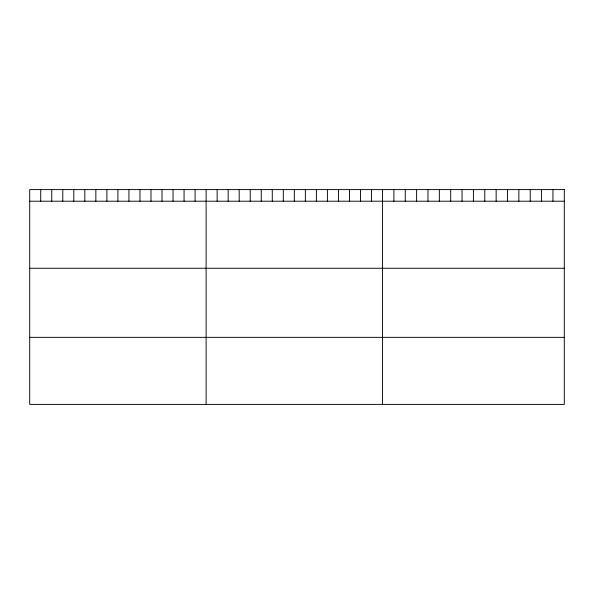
<?xml version="1.0" encoding="UTF-8"?>
<svg xmlns="http://www.w3.org/2000/svg" width="594" height="594" viewBox="0 0 594 594"><rect width="100%" height="100%" fill="white"/><g stroke="black" fill="none" stroke-linecap="round" stroke-linejoin="round"><path stroke-width="0.89" d="M29.7 201.203L564.3 201.203M29.7 268.258L564.3 268.258M29.7 337.347L564.3 337.347M552.94 189.597L552.94 201.203M541.58 189.597L541.58 201.203M530.219 189.597L530.219 201.203M518.859 189.597L518.859 201.203M507.499 189.597L507.499 201.203M496.139 189.597L496.139 201.203M484.778 189.597L484.778 201.203M473.418 189.597L473.418 201.203M462.058 189.597L462.058 201.203M450.698 189.597L450.698 201.203M439.337 189.597L439.337 201.203M427.977 189.597L427.977 201.203M416.617 189.597L416.617 201.203M405.257 189.597L405.257 201.203M393.896 189.597L393.896 201.203M382.536 189.597L382.536 404.403M371.51 189.597L371.51 201.203M360.484 189.597L360.484 201.203M349.458 189.597L349.458 201.203M338.432 189.597L338.432 201.203M327.405 189.597L327.405 201.203M316.379 189.597L316.379 201.203M305.353 189.597L305.353 201.203M294.327 189.597L294.327 201.203M283.301 189.597L283.301 201.203M272.275 189.597L272.275 201.203M261.249 189.597L261.249 201.203M250.223 189.597L250.223 201.203M239.196 189.597L239.196 201.203M228.17 189.597L228.17 201.203M217.144 189.597L217.144 201.203M206.118 189.597L206.118 404.403M195.092 189.597L195.092 201.203M184.066 189.597L184.066 201.203M173.04 189.597L173.04 201.203M162.013 189.597L162.013 201.203M150.987 189.597L150.987 201.203M139.961 189.597L139.961 201.203M128.935 189.597L128.935 201.203M117.909 189.597L117.909 201.203M106.883 189.597L106.883 201.203M95.857 189.597L95.857 201.203M84.831 189.597L84.831 201.203M73.805 189.597L73.805 201.203M62.778 189.597L62.778 201.203M51.752 189.597L51.752 201.203M40.726 189.597L40.726 201.203M564.3 189.597L29.7 189.597L29.7 404.403L564.3 404.403L564.3 189.597"/></g></svg>
